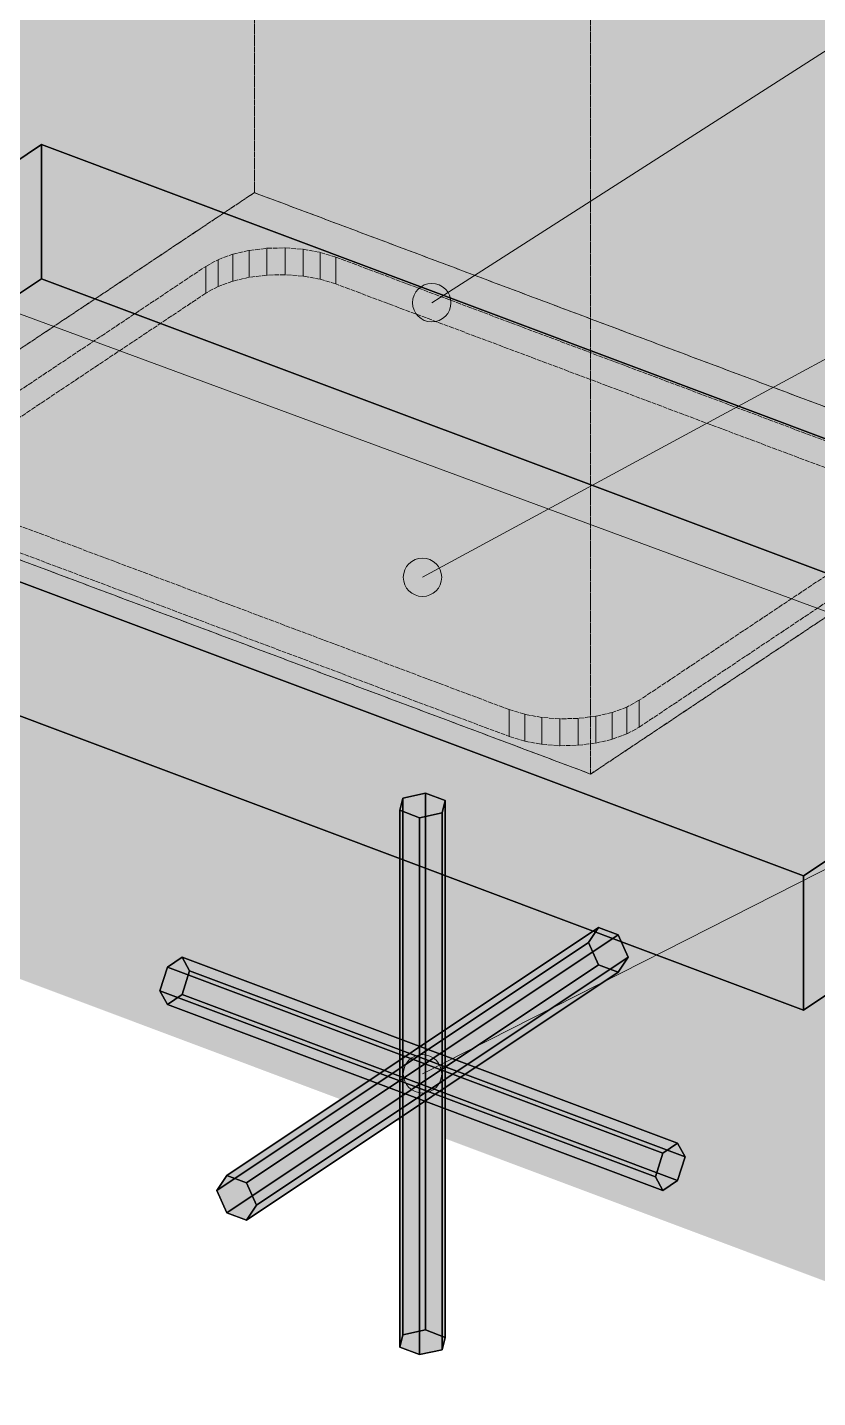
# Model space of a CAD drawing. Header units: millimetres. Extents: x 50 to 612415, y 2 to 4150.
# Drawn here: x 576964.6 to 577170.6, y 2642.9 to 2999.7 of the extents above; entities that cross this region are included whole.
import ezdxf

# ---------------------------------------------------------------- set-up
doc = ezdxf.new("R2010")
doc.units = ezdxf.units.MM
doc.linetypes.add('DASHED', pattern=[1.524, 1.27, -0.254])
for name, color, linetype, lineweight in [('DIM', 7, 'Continuous', 13), ('HATCH', 8, 'Continuous', 9), ('HIDDEN', 8, 'DASHED', 13), ('OUTLINE', 7, 'Continuous', 25)]:
    doc.layers.add(name, color=color, linetype=linetype, lineweight=lineweight)

msp = doc.modelspace()

# ---------------------------------------------------------------- hatches: boundary and pattern name
at = {"layer": 'HATCH', "true_color": 0xeef1ef}
for points in [[(577040.424, 3057.665), (576949.737, 3091.672), (576634.956, 2881.818), (576678.31, 2865.56), (576927.138, 2933.677)], [(576634.956, 2874.828), (576949.737, 3084.683), (577040.424, 3050.675), (576927.138, 2926.687), (576678.31, 2858.571)], [(577041.397, 3057.3), (577040.424, 3057.665), (576927.138, 2933.677), (576929.716, 2934.994)], [(577043.037, 3056.685), (577041.397, 3057.3), (576929.716, 2934.994), (576932.889, 2935.934)], [(577043.037, 3056.685), (576932.889, 2935.934), (577205.209, 2995.871)], [(577041.397, 3050.31), (576929.716, 2928.004), (576927.138, 2926.687), (577040.424, 3050.675)], [(577043.037, 3049.695), (576932.889, 2928.944), (576929.716, 2928.004), (577041.397, 3050.31)], [(577205.209, 2988.881), (576932.889, 2928.944), (577043.037, 3049.695)], [(577205.652, 2995.705), (577205.209, 2995.871), (576932.889, 2935.934), (576936.44, 2936.431)], [(577206.884, 2995.242), (577205.652, 2995.705), (576936.44, 2936.431), (576940.127, 2936.451)], [(577208.822, 2994.516), (577206.884, 2995.242), (576940.127, 2936.451), (576943.699, 2935.993)], [(577211.333, 2993.574), (577208.822, 2994.516), (576943.699, 2935.993), (576946.912, 2935.089)], [(577214.244, 2992.483), (577211.333, 2993.574), (576946.912, 2935.089), (576949.548, 2933.8)], [(577217.354, 2991.316), (577214.244, 2992.483), (576949.548, 2933.8), (576951.427, 2932.213)], [(577220.448, 2990.156), (577217.354, 2991.316), (576951.427, 2932.213), (576952.42, 2930.438)], [(577205.652, 2988.715), (576936.44, 2929.441), (576932.889, 2928.944), (577205.209, 2988.881)], [(577206.884, 2988.253), (576940.127, 2929.461), (576936.44, 2929.441), (577205.652, 2988.715)], [(577208.822, 2987.526), (576943.699, 2929.003), (576940.127, 2929.461), (577206.884, 2988.253)], [(577211.333, 2986.584), (576946.912, 2928.099), (576943.699, 2929.003), (577208.822, 2987.526)], [(577225.759, 2988.165), (577223.315, 2989.081), (576952.461, 2928.594), (576951.546, 2926.808)], [(577227.33, 2987.575), (577225.759, 2988.165), (576951.546, 2926.808), (577022.416, 2941.667)], [(577223.315, 2989.081), (577220.448, 2990.156), (576952.42, 2930.438), (576952.461, 2928.594)], [(577228.068, 2987.299), (577227.33, 2987.575), (577022.416, 2941.667), (577027.026, 2942.232)], [(577229.579, 2986.732), (577228.068, 2987.299), (577027.026, 2942.232), (577031.768, 2942.335)], [(577229.579, 2986.732), (577031.768, 2942.335), (577422.726, 2914.302)], [(577214.244, 2985.493), (576949.548, 2926.81), (576946.912, 2928.099), (577211.333, 2986.584)], [(577217.354, 2984.326), (576951.427, 2925.223), (576949.548, 2926.81), (577214.244, 2985.493)], [(577220.448, 2983.166), (576952.42, 2923.448), (576951.427, 2925.223), (577217.354, 2984.326)], [(577223.315, 2982.091), (576952.461, 2921.604), (576952.42, 2923.448), (577220.448, 2983.166)], [(577225.759, 2981.175), (576951.546, 2919.818), (576952.461, 2921.604), (577223.315, 2982.091)], [(577227.33, 2980.585), (577022.416, 2934.677), (576951.546, 2919.818), (577225.759, 2981.175)], [(577228.068, 2980.309), (577027.026, 2935.242), (577022.416, 2934.677), (577227.33, 2980.585)], [(577229.579, 2979.742), (577031.768, 2935.345), (577027.026, 2935.242), (577228.068, 2980.309)], [(577422.726, 2907.312), (577031.768, 2935.345), (577229.579, 2979.742)], [(576943.986, 2922.944), (576699.617, 2857.571), (576702.494, 2856.492), (577018.114, 2940.664)], [(576702.494, 2856.492), (576703.017, 2856.295), (577014.286, 2939.26), (577018.114, 2940.664)], [(576947.159, 2923.884), (576943.986, 2922.944), (577018.114, 2940.664)], [(576949.737, 2925.202), (576947.159, 2923.884), (577018.114, 2940.664)], [(576949.737, 2925.202), (577018.114, 2940.664), (577022.416, 2941.667)], [(576951.546, 2926.808), (576949.737, 2925.202), (577022.416, 2941.667)], [(577018.114, 2933.674), (577014.286, 2932.27), (577014.286, 2939.26), (577018.114, 2940.664)], [(577022.416, 2934.677), (577018.114, 2933.674), (577018.114, 2940.664), (577022.416, 2941.667)], [(577027.026, 2935.242), (577022.416, 2934.677), (577022.416, 2941.667), (577027.026, 2942.232)], [(577031.768, 2935.345), (577027.026, 2935.242), (577027.026, 2942.232), (577031.768, 2942.335)], [(577036.46, 2934.984), (577031.768, 2935.345), (577031.768, 2942.335), (577036.46, 2941.974)], [(577424.916, 2913.48), (577424.865, 2913.5), (577031.768, 2942.335), (577036.46, 2941.974)], [(577422.726, 2914.302), (577031.768, 2942.335), (577422.837, 2914.26)], [(577422.837, 2914.26), (577031.768, 2942.335), (577423.13, 2914.15)], [(577423.13, 2914.15), (577031.768, 2942.335), (577423.588, 2913.979)], [(577423.588, 2913.979), (577031.768, 2942.335), (577424.179, 2913.757)], [(577424.865, 2913.5), (577424.179, 2913.757), (577031.768, 2942.335)], [(577040.921, 2934.173), (577036.46, 2934.984), (577036.46, 2941.974), (577040.921, 2941.163)], [(577426.402, 2912.923), (577424.916, 2913.48), (577036.46, 2941.974), (577040.921, 2941.163)], [(577044.979, 2932.942), (577040.921, 2934.173), (577040.921, 2941.163), (577044.979, 2939.932)], [(577429.267, 2911.849), (577426.402, 2912.923), (577040.921, 2941.163), (577044.979, 2939.932)], [(576703.017, 2856.295), (576704.244, 2855.836), (577011.079, 2937.51), (577014.286, 2939.26)], [(576704.244, 2855.836), (576743.15, 2841.246), (576943.28, 2892.311), (577011.079, 2937.51)], [(577011.079, 2930.52), (576943.28, 2885.321), (576943.28, 2892.311), (577011.079, 2937.51)], [(577014.286, 2932.27), (577011.079, 2930.52), (577011.079, 2937.51), (577014.286, 2939.26)], [(577187.034, 2879.671), (577044.979, 2932.942), (577044.979, 2939.932), (577187.034, 2886.661)], [(577505.044, 2883.433), (577429.267, 2911.849), (577044.979, 2939.932), (577399.499, 2813.069)], [(577396.294, 2810.933), (577397.933, 2812.026), (577044.979, 2939.932), (577187.034, 2886.661)], [(577399.499, 2813.069), (577044.979, 2939.932), (577399.463, 2813.046)], [(577399.463, 2813.046), (577044.979, 2939.932), (577399.344, 2812.966)], [(577399.344, 2812.966), (577044.979, 2939.932), (577399.149, 2812.836)], [(577399.149, 2812.836), (577044.979, 2939.932), (577398.891, 2812.664)], [(577398.891, 2812.664), (577044.979, 2939.932), (577398.588, 2812.462)], [(577398.588, 2812.462), (577044.979, 2939.932), (577398.262, 2812.245)], [(577397.933, 2812.026), (577398.262, 2812.245), (577044.979, 2939.932)], [(577018.114, 2933.674), (576702.494, 2849.502), (576699.617, 2850.581), (576943.986, 2915.954)], [(576702.494, 2849.502), (577018.114, 2933.674), (577014.286, 2932.27), (576703.017, 2849.306)], [(577018.114, 2933.674), (576943.986, 2915.954), (576947.159, 2916.894)], [(577018.114, 2933.674), (576947.159, 2916.894), (576949.737, 2918.212)], [(577022.416, 2934.677), (577018.114, 2933.674), (576949.737, 2918.212)], [(577022.416, 2934.677), (576949.737, 2918.212), (576951.546, 2919.818)], [(577424.916, 2906.49), (577036.46, 2934.984), (577031.768, 2935.345), (577424.865, 2906.51)], [(577422.726, 2907.312), (577422.837, 2907.27), (577031.768, 2935.345)], [(577422.837, 2907.27), (577423.13, 2907.16), (577031.768, 2935.345)], [(577423.13, 2907.16), (577423.588, 2906.989), (577031.768, 2935.345)], [(577423.588, 2906.989), (577424.179, 2906.767), (577031.768, 2935.345)], [(577424.865, 2906.51), (577031.768, 2935.345), (577424.179, 2906.767)], [(577426.402, 2905.933), (577040.921, 2934.173), (577036.46, 2934.984), (577424.916, 2906.49)], [(577429.267, 2904.859), (577044.979, 2932.942), (577040.921, 2934.173), (577426.402, 2905.933)], [(576703.017, 2849.306), (577014.286, 2932.27), (577011.079, 2930.52), (576704.244, 2848.846)], [(576704.244, 2848.846), (577011.079, 2930.52), (576943.28, 2885.321), (576743.15, 2834.256)], [(577505.044, 2876.443), (577399.499, 2806.079), (577044.979, 2932.942), (577429.267, 2904.859)], [(577396.294, 2803.943), (577187.034, 2879.671), (577044.979, 2932.942), (577397.933, 2805.036)], [(577399.499, 2806.079), (577399.463, 2806.056), (577044.979, 2932.942)], [(577399.463, 2806.056), (577399.344, 2805.976), (577044.979, 2932.942)], [(577399.344, 2805.976), (577399.149, 2805.846), (577044.979, 2932.942)], [(577399.149, 2805.846), (577398.891, 2805.674), (577044.979, 2932.942)], [(577398.891, 2805.674), (577398.588, 2805.472), (577044.979, 2932.942)], [(577398.588, 2805.472), (577398.262, 2805.255), (577044.979, 2932.942)], [(577397.933, 2805.036), (577044.979, 2932.942), (577398.262, 2805.255)], [(577190.263, 2673.578), (577205.613, 2683.812), (576941.816, 2878.878), (576762.363, 2834.041)], [(577205.701, 2683.87), (576944.623, 2876.965), (576941.816, 2878.878), (577205.613, 2683.812)], [(577206.237, 2684.228), (576948.123, 2875.361), (576944.623, 2876.965), (577205.701, 2683.87)], [(576948.123, 2868.371), (577090.178, 2815.101), (577090.178, 2822.091), (576948.123, 2875.361)], [(577293.564, 2742.446), (577090.178, 2822.091), (576948.123, 2875.361), (577291.475, 2741.053)], [(577291.475, 2741.053), (576948.123, 2875.361), (577288.95, 2739.37)], [(577288.95, 2739.37), (576948.123, 2875.361), (577288.908, 2739.342)], [(577288.908, 2739.342), (576948.123, 2875.361), (577206.237, 2684.228)], [(577205.613, 2676.822), (577190.263, 2666.588), (576762.363, 2827.051), (576941.816, 2871.888)], [(577205.701, 2676.88), (577205.613, 2676.822), (576941.816, 2871.888), (576944.623, 2869.975)], [(577206.237, 2677.238), (577205.701, 2676.88), (576944.623, 2869.975), (576948.123, 2868.371)], [(577124.078, 2817.522), (577191.877, 2862.721), (577191.877, 2869.711), (577124.078, 2824.512)], [(577191.877, 2869.711), (577124.078, 2824.512), (577185.42, 2836.821)], [(577293.564, 2735.456), (577291.475, 2734.063), (576948.123, 2868.371), (577090.178, 2815.101)], [(577291.475, 2734.063), (577288.95, 2732.38), (576948.123, 2868.371)], [(577288.95, 2732.38), (577288.908, 2732.352), (576948.123, 2868.371)], [(577288.908, 2732.352), (577206.237, 2677.238), (576948.123, 2868.371)], [(577185.42, 2829.831), (577124.078, 2817.522), (577191.877, 2862.721)], [(577183.611, 2835.214), (577185.42, 2836.821), (577124.078, 2824.512)], [(577182.696, 2833.428), (577183.611, 2835.214), (577112.742, 2820.355)], [(577183.611, 2835.214), (577117.044, 2821.358), (577112.742, 2820.355)], [(577182.737, 2831.585), (577182.696, 2833.428), (577112.742, 2820.355)], [(577183.611, 2835.214), (577120.871, 2822.762), (577117.044, 2821.358)], [(577183.611, 2835.214), (577124.078, 2824.512), (577120.871, 2822.762)], [(577183.73, 2829.809), (577182.737, 2831.585), (577112.742, 2820.355)], [(577185.609, 2828.223), (577183.73, 2829.809), (577112.742, 2820.355)], [(577124.078, 2817.522), (577185.42, 2829.831), (577183.611, 2828.224)], [(577188.245, 2826.933), (577185.609, 2828.223), (577108.131, 2819.791)], [(577185.609, 2828.223), (577112.742, 2820.355), (577108.131, 2819.791)], [(577302.599, 2748.47), (577336.986, 2771.394), (577188.245, 2826.933), (577108.131, 2819.791)], [(577112.742, 2813.365), (577183.611, 2828.224), (577182.696, 2826.438)], [(577112.742, 2813.365), (577117.044, 2814.368), (577183.611, 2828.224)], [(577112.742, 2813.365), (577182.696, 2826.438), (577182.737, 2824.595)], [(577117.044, 2814.368), (577120.871, 2815.772), (577183.611, 2828.224)], [(577120.871, 2815.772), (577124.078, 2817.522), (577183.611, 2828.224)], [(577112.742, 2813.365), (577182.737, 2824.595), (577183.73, 2822.819)], [(577112.742, 2813.365), (577183.73, 2822.819), (577185.609, 2821.233)], [(577117.044, 2814.368), (577120.871, 2815.772), (577120.871, 2822.762), (577117.044, 2821.358)], [(577120.871, 2815.772), (577124.078, 2817.522), (577124.078, 2824.512), (577120.871, 2822.762)], [(577090.178, 2815.101), (577094.237, 2813.87), (577094.237, 2820.86), (577090.178, 2822.091)], [(577298.608, 2745.809), (577298.845, 2745.967), (577094.237, 2820.86), (577090.178, 2822.091)], [(577298.608, 2745.809), (577090.178, 2822.091), (577293.564, 2742.446)], [(577094.237, 2813.87), (577098.697, 2813.058), (577098.697, 2820.048), (577094.237, 2820.86)], [(577298.845, 2745.967), (577299.612, 2746.478), (577098.697, 2820.048), (577094.237, 2820.86)], [(577098.697, 2813.058), (577103.389, 2812.697), (577103.389, 2819.687), (577098.697, 2820.048)], [(577299.612, 2746.478), (577300.879, 2747.323), (577103.389, 2819.687), (577098.697, 2820.048)], [(577103.389, 2812.697), (577108.131, 2812.801), (577108.131, 2819.791), (577103.389, 2819.687)], [(577300.879, 2747.323), (577302.599, 2748.47), (577108.131, 2819.791), (577103.389, 2819.687)], [(577108.131, 2812.801), (577185.609, 2821.233), (577188.245, 2819.943)], [(577108.131, 2812.801), (577112.742, 2813.365), (577185.609, 2821.233)], [(577108.131, 2812.801), (577112.742, 2813.365), (577112.742, 2820.355), (577108.131, 2819.791)], [(577302.599, 2741.48), (577108.131, 2812.801), (577188.245, 2819.943), (577336.986, 2764.404)], [(577112.742, 2813.365), (577117.044, 2814.368), (577117.044, 2821.358), (577112.742, 2820.355)], [(577298.608, 2738.819), (577090.178, 2815.101), (577094.237, 2813.87), (577298.845, 2738.977)], [(577293.564, 2735.456), (577090.178, 2815.101), (577298.608, 2738.819)], [(577298.845, 2738.977), (577094.237, 2813.87), (577098.697, 2813.058), (577299.612, 2739.488)], [(577299.612, 2739.488), (577098.697, 2813.058), (577103.389, 2812.697), (577300.879, 2740.333)], [(577300.879, 2740.333), (577103.389, 2812.697), (577108.131, 2812.801), (577302.599, 2741.48)]]:
    msp.add_hatch(color=7, dxfattribs=at).paths.add_polyline_path(points)
at = {"layer": 'HATCH', "true_color": 0xd69946}
for points in [[(576968.301, 2934.313), (576856.917, 2860.057), (576856.917, 2895.007), (576968.301, 2969.263)], [(577166.856, 2743.83), (577278.24, 2818.086), (577278.24, 2853.036), (577166.856, 2778.78)], [(577001.071, 2745.312), (576999.134, 2748.863), (577004.945, 2757.58)], [(576999.134, 2748.863), (577001.071, 2754.997), (577004.945, 2757.58)], [(577004.945, 2747.895), (577001.071, 2745.312), (577004.945, 2757.58)], [(577006.882, 2754.029), (577004.945, 2747.895), (577004.945, 2757.58)], [(577134.086, 2709.152), (577128.275, 2700.435), (577130.212, 2696.884)], [(577134.086, 2709.152), (577130.212, 2706.569), (577128.275, 2700.435)], [(577134.086, 2709.152), (577130.212, 2696.884), (577134.086, 2699.467)], [(577134.086, 2709.152), (577134.086, 2699.467), (577136.023, 2705.601)]]:
    msp.add_hatch(color=33, dxfattribs=at).paths.add_polyline_path(points)
at = {"layer": 'HATCH', "true_color": 0xe6a546}
for points in [[(576968.301, 2969.263), (576856.917, 2895.007), (577166.856, 2778.78)], [(576968.301, 2969.263), (577166.856, 2778.78), (577278.24, 2853.036)], [(577166.856, 2743.83), (576856.917, 2860.057), (576968.301, 2934.313)], [(577278.24, 2818.086), (577166.856, 2743.83), (576968.301, 2934.313)], [(577073.517, 2798.4), (577062.413, 2799.069), (577061.641, 2795.863)], [(577073.517, 2798.4), (577061.641, 2795.863), (577066.806, 2793.926)], [(577073.517, 2798.4), (577068.351, 2800.337), (577062.413, 2799.069)], [(577073.517, 2798.4), (577066.806, 2793.926), (577072.744, 2795.195)], [(577016.568, 2700.758), (577021.734, 2698.821), (577118.589, 2763.392), (577113.424, 2765.329)], [(577004.945, 2757.58), (577001.071, 2754.997), (577130.212, 2706.569), (577134.086, 2709.152)], [(577021.734, 2689.135), (577016.568, 2691.073), (577113.424, 2755.643), (577118.589, 2753.706)], [(577001.071, 2745.312), (577004.945, 2747.895), (577134.086, 2699.467), (577130.212, 2696.884)], [(577061.641, 2656.064), (577062.413, 2659.27), (577073.517, 2658.601)], [(577066.806, 2654.127), (577061.641, 2656.064), (577073.517, 2658.601)], [(577062.413, 2659.27), (577068.351, 2660.538), (577073.517, 2658.601)], [(577072.744, 2655.395), (577066.806, 2654.127), (577073.517, 2658.601)]]:
    msp.add_hatch(color=33, dxfattribs=at).paths.add_polyline_path(points)
at = {"layer": 'HATCH', "true_color": 0xd99b46}
for points in [[(577278.24, 2818.086), (576968.301, 2934.313), (576968.301, 2969.263), (577278.24, 2853.036)], [(576856.917, 2860.057), (577166.856, 2743.83), (577166.856, 2778.78), (576856.917, 2895.007)], [(577073.517, 2658.601), (577068.351, 2660.538), (577068.351, 2800.337), (577073.517, 2798.4)], [(577061.641, 2656.064), (577066.806, 2654.127), (577066.806, 2793.926), (577061.641, 2795.863)], [(577113.424, 2765.329), (577113.424, 2755.643), (577110.841, 2761.454)], [(577113.424, 2765.329), (577118.589, 2753.706), (577113.424, 2755.643)], [(577113.424, 2765.329), (577121.172, 2757.58), (577118.589, 2753.706)], [(577113.424, 2765.329), (577118.589, 2763.392), (577121.172, 2757.58)], [(577013.985, 2696.884), (577016.568, 2691.073), (577016.568, 2700.758)], [(577016.568, 2691.073), (577021.734, 2689.135), (577016.568, 2700.758)], [(577021.734, 2689.135), (577024.316, 2693.01), (577016.568, 2700.758)], [(577024.316, 2693.01), (577021.734, 2698.821), (577016.568, 2700.758)]]:
    msp.add_hatch(color=33, dxfattribs=at).paths.add_polyline_path(points)
at = {"layer": 'HATCH', "true_color": 0xcf9446}
for points in [[(577062.413, 2659.27), (577061.641, 2656.064), (577061.641, 2795.863), (577062.413, 2799.069)], [(577072.744, 2655.395), (577073.517, 2658.601), (577073.517, 2798.4), (577072.744, 2795.195)]]:
    msp.add_hatch(color=33, dxfattribs=at).paths.add_polyline_path(points)
at = {"layer": 'HATCH', "true_color": 0xdb9c46}
for points in [[(577068.351, 2660.538), (577062.413, 2659.27), (577062.413, 2799.069), (577068.351, 2800.337)], [(577066.806, 2654.127), (577072.744, 2655.395), (577072.744, 2795.195), (577066.806, 2793.926)]]:
    msp.add_hatch(color=33, dxfattribs=at).paths.add_polyline_path(points)
at = {"layer": 'HATCH', "true_color": 0xd29646}
for points in [[(577013.985, 2696.884), (577016.568, 2700.758), (577113.424, 2765.329), (577110.841, 2761.454)], [(577024.316, 2693.01), (577021.734, 2689.135), (577118.589, 2753.706), (577121.172, 2757.58)]]:
    msp.add_hatch(color=33, dxfattribs=at).paths.add_polyline_path(points)
at = {"layer": 'HATCH', "true_color": 0xe1a146}
for points in [[(577021.734, 2698.821), (577024.316, 2693.01), (577121.172, 2757.58), (577118.589, 2763.392)], [(577016.568, 2691.073), (577013.985, 2696.884), (577110.841, 2761.454), (577113.424, 2755.643)]]:
    msp.add_hatch(color=33, dxfattribs=at).paths.add_polyline_path(points)
at = {"layer": 'HATCH', "true_color": 0xe4a346}
for points in [[(577001.071, 2754.997), (576999.134, 2748.863), (577128.275, 2700.435), (577130.212, 2706.569)], [(577004.945, 2747.895), (577006.882, 2754.029), (577136.023, 2705.601), (577134.086, 2699.467)]]:
    msp.add_hatch(color=33, dxfattribs=at).paths.add_polyline_path(points)
at = {"layer": 'HATCH', "true_color": 0xd09446}
for points in [[(577006.882, 2754.029), (577004.945, 2757.58), (577134.086, 2709.152), (577136.023, 2705.601)], [(576999.134, 2748.863), (577001.071, 2745.312), (577130.212, 2696.884), (577128.275, 2700.435)]]:
    msp.add_hatch(color=33, dxfattribs=at).paths.add_polyline_path(points)

# ---------------------------------------------------------------- linework, layer by layer
at = {"layer": 'DIM'}
for points in [[(577070, 2928.06), (577980, 3510), (578030, 3510)], [(577067.579, 2856.546), (577980, 3350), (578030, 3350)], [(577067.579, 2727.232), (577980, 3190), (578030, 3190)], [(576938.438, 2933.983), (577980, 2550), (578030, 2550)]]:
    msp.add_lwpolyline(points, dxfattribs=at)
for centre in [(577070, 2928.06), (577067.579, 2856.546), (577067.579, 2727.232)]:
    msp.add_circle(centre, 5, dxfattribs=at)
at = {"layer": 'HIDDEN', "color": 253, "true_color": 0xaab5af}
for p, q in [((577023.751, 2956.72), (577023.751, 3313.208)), ((577023.751, 3313.208), (577023.751, 2956.72)), ((577111.406, 3161.79), (577111.406, 2805.302)), ((577111.406, 2805.302), (577111.406, 3161.79)), ((576909.946, 2880.85), (577023.751, 2956.72)), ((577023.751, 2956.72), (576909.946, 2880.85)), ((577023.751, 2956.72), (577225.211, 2881.173)), ((577225.211, 2881.173), (577023.751, 2956.72)), ((577014.286, 2939.26), (577018.114, 2940.664)), ((577014.286, 2939.26), (577018.114, 2940.664)), ((577018.114, 2940.664), (577022.416, 2941.667)), ((577018.114, 2940.664), (577022.416, 2941.667)), ((577018.114, 2933.674), (577018.114, 2940.664)), ((577018.114, 2940.664), (577018.114, 2933.674)), ((577022.416, 2941.667), (577027.026, 2942.232)), ((577022.416, 2941.667), (577027.026, 2942.232)), ((577022.416, 2934.677), (577022.416, 2941.667)), ((577022.416, 2941.667), (577022.416, 2934.677)), ((577027.026, 2942.232), (577031.768, 2942.335)), ((577027.026, 2942.232), (577031.768, 2942.335)), ((577027.026, 2935.242), (577027.026, 2942.232)), ((577027.026, 2942.232), (577027.026, 2935.242)), ((577031.768, 2942.335), (577031.768, 2935.345)), ((577031.768, 2935.345), (577031.768, 2942.335)), ((577031.768, 2942.335), (577036.46, 2941.974)), ((577031.768, 2942.335), (577036.46, 2941.974)), ((577036.46, 2941.974), (577036.46, 2934.984)), ((577036.46, 2934.984), (577036.46, 2941.974)), ((577036.46, 2941.974), (577040.921, 2941.163)), ((577036.46, 2941.974), (577040.921, 2941.163)), ((577040.921, 2941.163), (577040.921, 2934.173)), ((577040.921, 2934.173), (577040.921, 2941.163)), ((577040.921, 2941.163), (577044.979, 2939.932)), ((577040.921, 2941.163), (577044.979, 2939.932)), ((576943.28, 2892.311), (577011.079, 2937.51)), ((576943.28, 2892.311), (577011.079, 2937.51)), ((577011.079, 2937.51), (577014.286, 2939.26)), ((577011.079, 2937.51), (577014.286, 2939.26)), ((577011.079, 2930.52), (577011.079, 2937.51)), ((577011.079, 2937.51), (577011.079, 2930.52)), ((577014.286, 2932.27), (577014.286, 2939.26)), ((577014.286, 2939.26), (577014.286, 2932.27)), ((577044.979, 2939.932), (577044.979, 2932.942)), ((577044.979, 2932.942), (577044.979, 2939.932)), ((577044.979, 2939.932), (577187.034, 2886.661)), ((577044.979, 2939.932), (577187.034, 2886.661)), ((577018.114, 2933.674), (577014.286, 2932.27)), ((577018.114, 2933.674), (577014.286, 2932.27)), ((577022.416, 2934.677), (577018.114, 2933.674)), ((577022.416, 2934.677), (577018.114, 2933.674)), ((577027.026, 2935.242), (577022.416, 2934.677)), ((577027.026, 2935.242), (577022.416, 2934.677)), ((577031.768, 2935.345), (577027.026, 2935.242)), ((577031.768, 2935.345), (577027.026, 2935.242)), ((577036.46, 2934.984), (577031.768, 2935.345)), ((577036.46, 2934.984), (577031.768, 2935.345)), ((577040.921, 2934.173), (577036.46, 2934.984)), ((577040.921, 2934.173), (577036.46, 2934.984)), ((577044.979, 2932.942), (577040.921, 2934.173)), ((577044.979, 2932.942), (577040.921, 2934.173)), ((577011.079, 2930.52), (576943.28, 2885.321)), ((577011.079, 2930.52), (576943.28, 2885.321)), ((577014.286, 2932.27), (577011.079, 2930.52)), ((577014.286, 2932.27), (577011.079, 2930.52)), ((577187.034, 2879.671), (577044.979, 2932.942)), ((577187.034, 2879.671), (577044.979, 2932.942)), ((577111.406, 2805.302), (576909.946, 2880.85)), ((576909.946, 2880.85), (577111.406, 2805.302)), ((577225.211, 2881.173), (577111.406, 2805.302)), ((577111.406, 2805.302), (577225.211, 2881.173)), ((577090.178, 2822.091), (576948.123, 2875.361)), ((577090.178, 2822.091), (576948.123, 2875.361)), ((577191.877, 2869.711), (577124.078, 2824.512)), ((577191.877, 2869.711), (577124.078, 2824.512)), ((576948.123, 2868.371), (577090.178, 2815.101)), ((576948.123, 2868.371), (577090.178, 2815.101)), ((577124.078, 2817.522), (577191.877, 2862.721)), ((577124.078, 2817.522), (577191.877, 2862.721)), ((577120.871, 2822.762), (577117.044, 2821.358)), ((577120.871, 2822.762), (577117.044, 2821.358)), ((577124.078, 2824.512), (577120.871, 2822.762)), ((577124.078, 2824.512), (577120.871, 2822.762)), ((577120.871, 2822.762), (577120.871, 2815.772)), ((577120.871, 2815.772), (577120.871, 2822.762)), ((577124.078, 2824.512), (577124.078, 2817.522)), ((577124.078, 2817.522), (577124.078, 2824.512)), ((577090.178, 2815.101), (577090.178, 2822.091)), ((577094.237, 2820.86), (577090.178, 2822.091)), ((577090.178, 2822.091), (577090.178, 2815.101)), ((577094.237, 2820.86), (577090.178, 2822.091)), ((577094.237, 2813.87), (577094.237, 2820.86)), ((577098.697, 2820.048), (577094.237, 2820.86)), ((577094.237, 2820.86), (577094.237, 2813.87)), ((577098.697, 2820.048), (577094.237, 2820.86)), ((577098.697, 2813.058), (577098.697, 2820.048)), ((577103.389, 2819.687), (577098.697, 2820.048)), ((577098.697, 2820.048), (577098.697, 2813.058)), ((577103.389, 2819.687), (577098.697, 2820.048)), ((577108.131, 2819.791), (577103.389, 2819.687)), ((577108.131, 2819.791), (577103.389, 2819.687)), ((577103.389, 2812.697), (577103.389, 2819.687)), ((577103.389, 2819.687), (577103.389, 2812.697)), ((577112.742, 2820.355), (577108.131, 2819.791)), ((577112.742, 2820.355), (577108.131, 2819.791)), ((577108.131, 2819.791), (577108.131, 2812.801)), ((577108.131, 2812.801), (577108.131, 2819.791)), ((577117.044, 2821.358), (577112.742, 2820.355)), ((577117.044, 2821.358), (577112.742, 2820.355)), ((577112.742, 2820.355), (577112.742, 2813.365)), ((577112.742, 2813.365), (577112.742, 2820.355)), ((577117.044, 2821.358), (577117.044, 2814.368)), ((577117.044, 2814.368), (577117.044, 2821.358)), ((577117.044, 2814.368), (577120.871, 2815.772)), ((577117.044, 2814.368), (577120.871, 2815.772)), ((577120.871, 2815.772), (577124.078, 2817.522)), ((577120.871, 2815.772), (577124.078, 2817.522)), ((577090.178, 2815.101), (577094.237, 2813.87)), ((577090.178, 2815.101), (577094.237, 2813.87)), ((577094.237, 2813.87), (577098.697, 2813.058)), ((577094.237, 2813.87), (577098.697, 2813.058)), ((577098.697, 2813.058), (577103.389, 2812.697)), ((577098.697, 2813.058), (577103.389, 2812.697)), ((577103.389, 2812.697), (577108.131, 2812.801)), ((577103.389, 2812.697), (577108.131, 2812.801)), ((577108.131, 2812.801), (577112.742, 2813.365)), ((577108.131, 2812.801), (577112.742, 2813.365)), ((577112.742, 2813.365), (577117.044, 2814.368)), ((577112.742, 2813.365), (577117.044, 2814.368))]:
    msp.add_line(p, q, dxfattribs=at)
at = {"layer": 'OUTLINE', "color": 139, "true_color": 0x42544a}
for p, q in [((576856.917, 2895.007), (576968.301, 2969.263)), ((576968.301, 2969.263), (576856.917, 2895.007)), ((576968.301, 2969.263), (576968.301, 2934.313)), ((576968.301, 2934.313), (576968.301, 2969.263)), ((576968.301, 2969.263), (577278.24, 2853.036)), ((577278.24, 2853.036), (576968.301, 2969.263)), ((576968.301, 2934.313), (576856.917, 2860.057)), ((576856.917, 2860.057), (576968.301, 2934.313)), ((577278.24, 2818.086), (576968.301, 2934.313)), ((576968.301, 2934.313), (577278.24, 2818.086)), ((576856.917, 2895.007), (577166.856, 2778.78)), ((577166.856, 2778.78), (576856.917, 2895.007)), ((577166.856, 2743.83), (576856.917, 2860.057)), ((576856.917, 2860.057), (577166.856, 2743.83)), ((577166.856, 2778.78), (577278.24, 2853.036)), ((577278.24, 2853.036), (577166.856, 2778.78)), ((577278.24, 2818.086), (577166.856, 2743.83)), ((577166.856, 2743.83), (577278.24, 2818.086)), ((577061.641, 2795.863), (577062.413, 2799.069)), ((577062.413, 2799.069), (577061.641, 2795.863)), ((577062.413, 2799.069), (577068.351, 2800.337)), ((577068.351, 2800.337), (577062.413, 2799.069)), ((577062.413, 2659.27), (577062.413, 2799.069)), ((577062.413, 2799.069), (577062.413, 2659.27)), ((577068.351, 2800.337), (577068.351, 2660.538)), ((577068.351, 2660.538), (577068.351, 2800.337)), ((577068.351, 2800.337), (577073.517, 2798.4)), ((577073.517, 2798.4), (577068.351, 2800.337)), ((577073.517, 2798.4), (577072.744, 2795.195)), ((577072.744, 2795.195), (577073.517, 2798.4)), ((577073.517, 2798.4), (577073.517, 2658.601)), ((577073.517, 2658.601), (577073.517, 2798.4)), ((577061.641, 2656.064), (577061.641, 2795.863)), ((577066.806, 2793.926), (577061.641, 2795.863)), ((577061.641, 2795.863), (577061.641, 2656.064)), ((577061.641, 2795.863), (577066.806, 2793.926)), ((577072.744, 2795.195), (577066.806, 2793.926)), ((577066.806, 2793.926), (577072.744, 2795.195)), ((577072.744, 2795.195), (577072.744, 2655.395)), ((577072.744, 2655.395), (577072.744, 2795.195)), ((577066.806, 2654.127), (577066.806, 2793.926)), ((577066.806, 2793.926), (577066.806, 2654.127)), ((577166.856, 2743.83), (577166.856, 2778.78)), ((577166.856, 2778.78), (577166.856, 2743.83)), ((577016.568, 2700.758), (577113.424, 2765.329)), ((577113.424, 2765.329), (577016.568, 2700.758)), ((577021.734, 2698.821), (577118.589, 2763.392)), ((577118.589, 2763.392), (577021.734, 2698.821)), ((577110.841, 2761.454), (577113.424, 2765.329)), ((577113.424, 2765.329), (577110.841, 2761.454)), ((577113.424, 2765.329), (577118.589, 2763.392)), ((577118.589, 2763.392), (577113.424, 2765.329)), ((577118.589, 2763.392), (577121.172, 2757.58)), ((577121.172, 2757.58), (577118.589, 2763.392)), ((577013.985, 2696.884), (577110.841, 2761.454)), ((577110.841, 2761.454), (577013.985, 2696.884)), ((577113.424, 2755.643), (577110.841, 2761.454)), ((577110.841, 2761.454), (577113.424, 2755.643)), ((576999.134, 2748.863), (577001.071, 2754.997)), ((577001.071, 2754.997), (576999.134, 2748.863)), ((577001.071, 2754.997), (577004.945, 2757.58)), ((577004.945, 2757.58), (577001.071, 2754.997)), ((577001.071, 2754.997), (577130.212, 2706.569)), ((577130.212, 2706.569), (577001.071, 2754.997)), ((577004.945, 2757.58), (577006.882, 2754.029)), ((577006.882, 2754.029), (577004.945, 2757.58)), ((577004.945, 2757.58), (577134.086, 2709.152)), ((577134.086, 2709.152), (577004.945, 2757.58)), ((577113.424, 2755.643), (577016.568, 2691.073)), ((577016.568, 2691.073), (577113.424, 2755.643)), ((577121.172, 2757.58), (577024.316, 2693.01)), ((577024.316, 2693.01), (577121.172, 2757.58)), ((577118.589, 2753.706), (577113.424, 2755.643)), ((577113.424, 2755.643), (577118.589, 2753.706)), ((577121.172, 2757.58), (577118.589, 2753.706)), ((577118.589, 2753.706), (577121.172, 2757.58)), ((577006.882, 2754.029), (577004.945, 2747.895)), ((577004.945, 2747.895), (577006.882, 2754.029)), ((577006.882, 2754.029), (577136.023, 2705.601)), ((577136.023, 2705.601), (577006.882, 2754.029)), ((577118.589, 2753.706), (577021.734, 2689.135)), ((577021.734, 2689.135), (577118.589, 2753.706)), ((577001.071, 2745.312), (576999.134, 2748.863)), ((576999.134, 2748.863), (577001.071, 2745.312)), ((577128.275, 2700.435), (576999.134, 2748.863)), ((576999.134, 2748.863), (577128.275, 2700.435)), ((577004.945, 2747.895), (577001.071, 2745.312)), ((577001.071, 2745.312), (577004.945, 2747.895)), ((577134.086, 2699.467), (577004.945, 2747.895)), ((577004.945, 2747.895), (577134.086, 2699.467)), ((577130.212, 2696.884), (577001.071, 2745.312)), ((577001.071, 2745.312), (577130.212, 2696.884)), ((577130.212, 2706.569), (577134.086, 2709.152)), ((577134.086, 2709.152), (577130.212, 2706.569)), ((577134.086, 2709.152), (577136.023, 2705.601)), ((577136.023, 2705.601), (577134.086, 2709.152)), ((577128.275, 2700.435), (577130.212, 2706.569)), ((577130.212, 2706.569), (577128.275, 2700.435)), ((577136.023, 2705.601), (577134.086, 2699.467)), ((577134.086, 2699.467), (577136.023, 2705.601)), ((577013.985, 2696.884), (577016.568, 2700.758)), ((577016.568, 2700.758), (577013.985, 2696.884)), ((577016.568, 2700.758), (577021.734, 2698.821)), ((577021.734, 2698.821), (577016.568, 2700.758)), ((577021.734, 2698.821), (577024.316, 2693.01)), ((577024.316, 2693.01), (577021.734, 2698.821)), ((577130.212, 2696.884), (577128.275, 2700.435)), ((577128.275, 2700.435), (577130.212, 2696.884)), ((577134.086, 2699.467), (577130.212, 2696.884)), ((577130.212, 2696.884), (577134.086, 2699.467)), ((577016.568, 2691.073), (577013.985, 2696.884)), ((577013.985, 2696.884), (577016.568, 2691.073)), ((577021.734, 2689.135), (577016.568, 2691.073)), ((577016.568, 2691.073), (577021.734, 2689.135)), ((577024.316, 2693.01), (577021.734, 2689.135)), ((577021.734, 2689.135), (577024.316, 2693.01)), ((577061.641, 2656.064), (577062.413, 2659.27)), ((577062.413, 2659.27), (577061.641, 2656.064)), ((577062.413, 2659.27), (577068.351, 2660.538)), ((577068.351, 2660.538), (577062.413, 2659.27)), ((577068.351, 2660.538), (577073.517, 2658.601)), ((577073.517, 2658.601), (577068.351, 2660.538)), ((577073.517, 2658.601), (577072.744, 2655.395)), ((577072.744, 2655.395), (577073.517, 2658.601)), ((577066.806, 2654.127), (577061.641, 2656.064)), ((577061.641, 2656.064), (577066.806, 2654.127)), ((577072.744, 2655.395), (577066.806, 2654.127)), ((577066.806, 2654.127), (577072.744, 2655.395))]:
    msp.add_line(p, q, dxfattribs=at)

doc.saveas('drawing.dxf')
